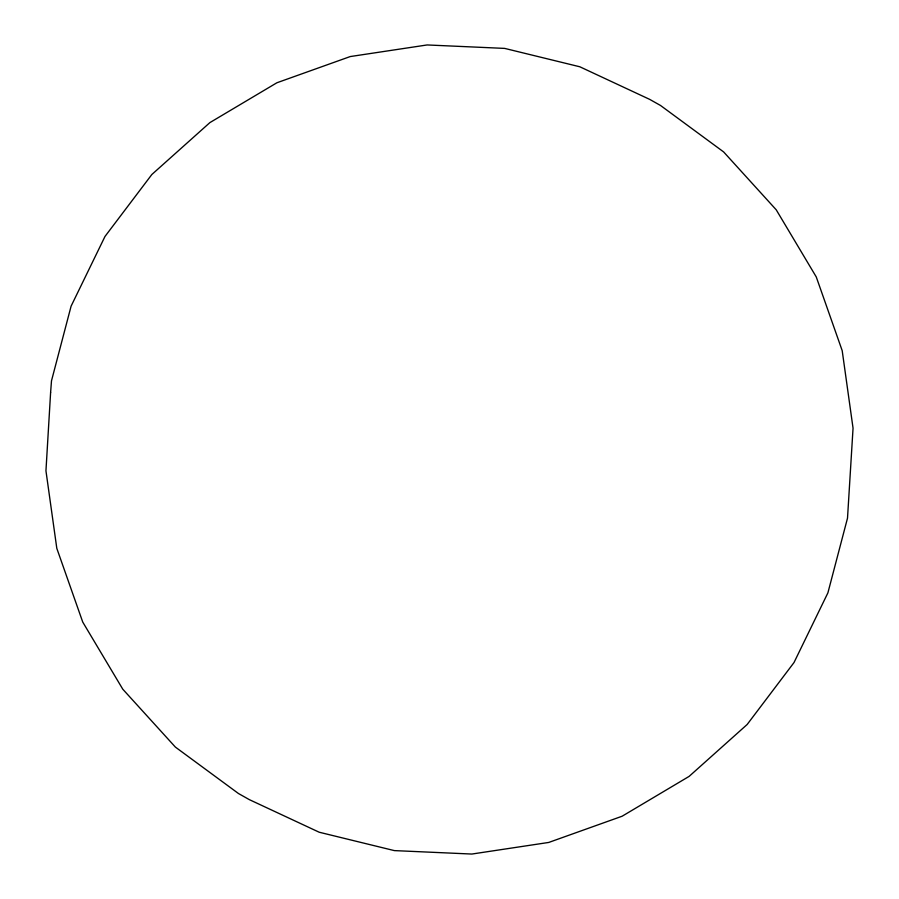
<?xml version="1.0" encoding="UTF-8"?>
<svg xmlns="http://www.w3.org/2000/svg" width="899" height="899" viewBox="0 0 899 899"><rect width="100%" height="100%" fill="white"/><g stroke="black" fill="none" stroke-linecap="round" stroke-linejoin="round"><path stroke-width="1.35" d="M50.614 392.458L45.95 470.818L56.806 548.345L82.742 622.074L122.77 689.185L175.361 747.069L238.482 793.525L249.326 799.627L319.19 832.227L394.324 850.6L471.84 854.05L548.75 842.442L622.119 816.225L689.106 776.399L747.148 724.504L794.019 662.529L827.9 592.846L847.51 518.15L853.05 428.182L842.194 350.655L816.258 276.926L776.23 209.815L723.639 151.931L660.518 105.475L649.674 99.373L579.81 66.773L504.676 48.4L427.16 44.95L350.25 56.558L276.881 82.775L209.894 122.601L151.852 174.496L104.981 236.471L71.1 306.154L51.49 380.85L50.614 392.458"/></g></svg>
